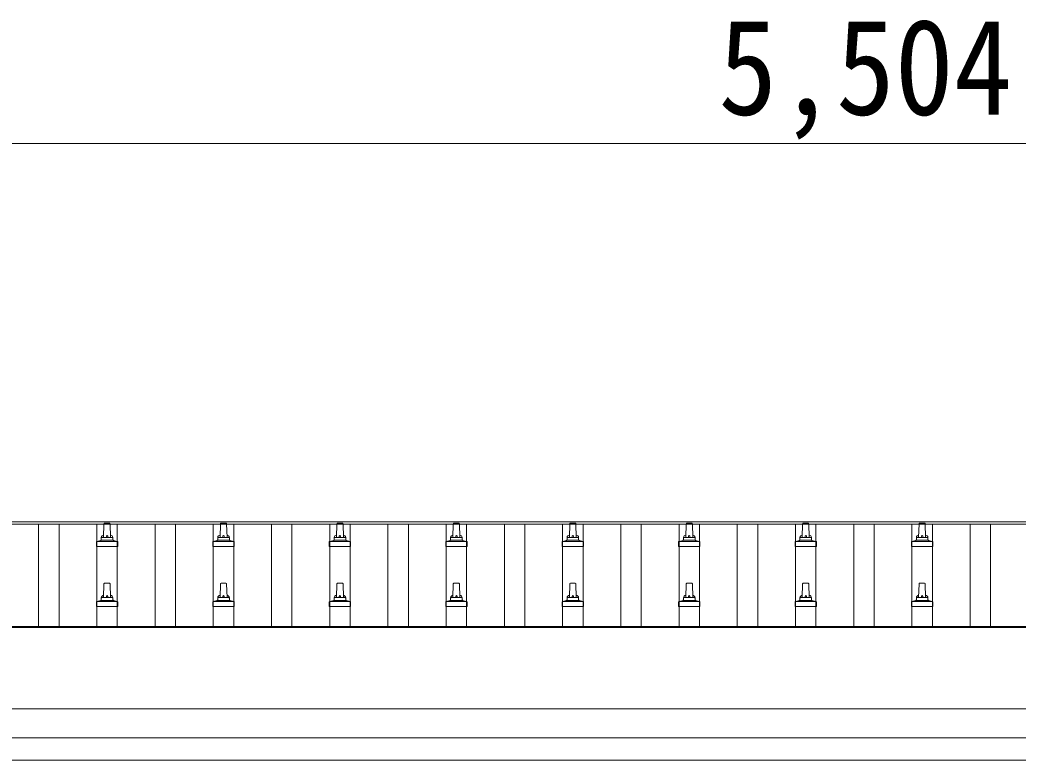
# Model space of a CAD drawing. Units: millimetres at full size, sheet at 1:50; details may follow other scales. Extents: x -14053 to 14053, y -9700 to 9700.
# Drawn here: x -7197 to -5483, y -1841 to -570 of the extents above; entities that cross this region are included whole.
import ezdxf
from ezdxf.enums import TextEntityAlignment as Align

# ---------------------------------------------------------------- set-up
doc = ezdxf.new("R2010")
doc.units = ezdxf.units.MM
doc.header["$LTSCALE"] = 50
for name, color, linetype, lineweight in [('0-2_TEXT1', 4, 'Continuous', 9), ('0-5_ELV2', 5, 'Continuous', 5), ('0-8_TABLE1', 6, 'Continuous', 9)]:
    doc.layers.add(name, color=color, linetype=linetype, lineweight=lineweight)
doc.styles.add('ＭＳ ゴシック', font='')
doc.styles.get('ＭＳ ゴシック').set_extended_font_data('MS Gothic')

msp = doc.modelspace()

# ---------------------------------------------------------------- linework, layer by layer
at = {"layer": '0-2_TEXT1'}
for p, q in [((-8470.7, -1432.16), (-3024.7, -1432.16)), ((-8470.7, -1435.75), (-3024.7, -1435.75)), ((-8468.7, -1611.77), (-3026.7, -1611.77)), ((-8468.7, -1613.66), (-3026.7, -1613.66)), ((-3026.7, -1753.55), (-8468.7, -1753.55)), ((-8468.7, -1803.37), (-3026.7, -1803.37)), ((-8447.7, -1841.27), (-3151.7, -1841.27))]:
    msp.add_line(p, q, dxfattribs=at)
at = {"layer": '0-5_ELV2', "color": 4, "lineweight": 9}
for p, q in [((-7165.2, -1611.77), (-7165.2, -1435.75)), ((-7130.2, -1611.77), (-7130.2, -1435.75)), ((-7065.2, -1611.77), (-7065.2, -1435.75)), ((-7030.2, -1611.77), (-7030.2, -1435.75)), ((-6965.2, -1611.77), (-6965.2, -1435.75)), ((-6930.2, -1611.77), (-6930.2, -1435.75)), ((-6865.2, -1611.77), (-6865.2, -1435.75)), ((-6830.2, -1611.77), (-6830.2, -1435.75)), ((-6765.2, -1611.77), (-6765.2, -1435.75)), ((-6730.2, -1611.77), (-6730.2, -1435.75)), ((-6665.2, -1611.77), (-6665.2, -1435.75)), ((-6630.2, -1611.77), (-6630.2, -1435.75)), ((-6565.2, -1611.77), (-6565.2, -1435.75)), ((-6530.2, -1611.77), (-6530.2, -1435.75)), ((-6465.2, -1611.77), (-6465.2, -1435.75)), ((-6430.2, -1611.77), (-6430.2, -1435.75)), ((-6365.2, -1611.77), (-6365.2, -1435.75)), ((-6330.2, -1611.77), (-6330.2, -1435.75)), ((-6265.2, -1611.77), (-6265.2, -1435.75)), ((-6230.2, -1611.77), (-6230.2, -1435.75)), ((-6165.2, -1611.77), (-6165.2, -1435.75)), ((-6130.2, -1611.77), (-6130.2, -1435.75)), ((-6065.2, -1611.77), (-6065.2, -1435.75)), ((-6030.2, -1611.77), (-6030.2, -1435.75)), ((-5965.2, -1611.77), (-5965.2, -1435.75)), ((-5930.2, -1611.77), (-5930.2, -1435.75)), ((-5865.2, -1611.77), (-5865.2, -1435.75)), ((-5830.2, -1611.77), (-5830.2, -1435.75)), ((-5765.2, -1611.77), (-5765.2, -1435.75)), ((-5730.2, -1611.77), (-5730.2, -1435.75)), ((-5665.2, -1611.77), (-5665.2, -1435.75)), ((-5630.2, -1611.77), (-5630.2, -1435.75)), ((-5565.2, -1611.77), (-5565.2, -1435.75)), ((-5530.2, -1611.77), (-5530.2, -1435.75))]:
    msp.add_line(p, q, dxfattribs=at)
at = {"layer": '0-5_ELV2'}
for p, q in [((-7053.7, -1458.68), (-7052.98, -1435.16)), ((-7051.98, -1434.18), (-7043.43, -1434.18)), ((-7042.43, -1435.16), (-7041.7, -1458.68)), ((-6853.7, -1458.68), (-6852.98, -1435.16)), ((-6851.98, -1434.18), (-6843.43, -1434.18)), ((-6842.43, -1435.16), (-6841.7, -1458.68)), ((-6653.7, -1458.68), (-6652.98, -1435.16)), ((-6651.98, -1434.18), (-6643.43, -1434.18)), ((-6642.43, -1435.16), (-6641.7, -1458.68)), ((-6453.7, -1458.68), (-6452.98, -1435.16)), ((-6451.98, -1434.18), (-6443.43, -1434.18)), ((-6442.43, -1435.16), (-6441.7, -1458.68)), ((-6253.7, -1458.68), (-6252.98, -1435.16)), ((-6251.98, -1434.18), (-6243.43, -1434.18)), ((-6242.43, -1435.16), (-6241.7, -1458.68)), ((-6053.7, -1458.68), (-6052.98, -1435.16)), ((-6051.98, -1434.18), (-6043.43, -1434.18)), ((-6042.43, -1435.16), (-6041.7, -1458.68)), ((-5853.7, -1458.68), (-5852.98, -1435.16)), ((-5851.98, -1434.18), (-5843.43, -1434.18)), ((-5842.43, -1435.16), (-5841.7, -1458.68)), ((-5653.7, -1458.68), (-5652.98, -1435.16)), ((-5651.98, -1434.18), (-5643.43, -1434.18)), ((-5642.43, -1435.16), (-5641.7, -1458.68)), ((-7065.95, -1474.18), (-7065.95, -1466.47)), ((-7029.45, -1474.18), (-7065.95, -1474.18)), ((-7065.57, -1465.68), (-7029.84, -1465.68)), ((-7065.19, -1465.49), (-7058.47, -1463.87)), ((-7058.09, -1463.68), (-7037.32, -1463.68)), ((-7057.7, -1462.89), (-7057.7, -1458.68)), ((-7056.7, -1458.68), (-7038.7, -1458.68)), ((-7037.7, -1462.89), (-7037.7, -1458.68)), ((-7030.22, -1465.49), (-7036.94, -1463.87)), ((-7029.45, -1474.18), (-7029.45, -1466.47)), ((-6865.95, -1474.18), (-6865.95, -1466.47)), ((-6829.45, -1474.18), (-6865.95, -1474.18)), ((-6865.57, -1465.68), (-6829.84, -1465.68)), ((-6865.19, -1465.49), (-6858.47, -1463.87)), ((-6858.09, -1463.68), (-6837.32, -1463.68)), ((-6857.7, -1462.89), (-6857.7, -1458.68)), ((-6856.7, -1458.68), (-6838.7, -1458.68)), ((-6837.7, -1462.89), (-6837.7, -1458.68)), ((-6830.22, -1465.49), (-6836.94, -1463.87)), ((-6829.45, -1474.18), (-6829.45, -1466.47)), ((-6665.95, -1474.18), (-6665.95, -1466.47)), ((-6629.45, -1474.18), (-6665.95, -1474.18)), ((-6665.57, -1465.68), (-6629.84, -1465.68)), ((-6665.19, -1465.49), (-6658.47, -1463.87)), ((-6658.09, -1463.68), (-6637.32, -1463.68)), ((-6657.7, -1462.89), (-6657.7, -1458.68)), ((-6656.7, -1458.68), (-6638.7, -1458.68)), ((-6637.7, -1462.89), (-6637.7, -1458.68)), ((-6630.22, -1465.49), (-6636.94, -1463.87)), ((-6629.45, -1474.18), (-6629.45, -1466.47)), ((-6465.95, -1474.18), (-6465.95, -1466.47)), ((-6429.45, -1474.18), (-6465.95, -1474.18)), ((-6465.57, -1465.68), (-6429.84, -1465.68)), ((-6465.19, -1465.49), (-6458.47, -1463.87)), ((-6458.09, -1463.68), (-6437.32, -1463.68)), ((-6457.7, -1462.89), (-6457.7, -1458.68)), ((-6456.7, -1458.68), (-6438.7, -1458.68)), ((-6437.7, -1462.89), (-6437.7, -1458.68)), ((-6430.22, -1465.49), (-6436.94, -1463.87)), ((-6429.45, -1474.18), (-6429.45, -1466.47)), ((-6265.95, -1474.18), (-6265.95, -1466.47)), ((-6229.45, -1474.18), (-6265.95, -1474.18)), ((-6265.57, -1465.68), (-6229.84, -1465.68)), ((-6265.19, -1465.49), (-6258.47, -1463.87)), ((-6258.09, -1463.68), (-6237.32, -1463.68)), ((-6257.7, -1462.89), (-6257.7, -1458.68)), ((-6256.7, -1458.68), (-6238.7, -1458.68)), ((-6237.7, -1462.89), (-6237.7, -1458.68)), ((-6230.22, -1465.49), (-6236.94, -1463.87)), ((-6229.45, -1474.18), (-6229.45, -1466.47)), ((-6065.95, -1474.18), (-6065.95, -1466.47)), ((-6029.45, -1474.18), (-6065.95, -1474.18)), ((-6065.57, -1465.68), (-6029.84, -1465.68)), ((-6065.19, -1465.49), (-6058.47, -1463.87)), ((-6058.09, -1463.68), (-6037.32, -1463.68)), ((-6057.7, -1462.89), (-6057.7, -1458.68)), ((-6056.7, -1458.68), (-6038.7, -1458.68)), ((-6037.7, -1462.89), (-6037.7, -1458.68)), ((-6030.22, -1465.49), (-6036.94, -1463.87)), ((-6029.45, -1474.18), (-6029.45, -1466.47)), ((-5865.95, -1474.18), (-5865.95, -1466.47)), ((-5829.45, -1474.18), (-5865.95, -1474.18)), ((-5865.57, -1465.68), (-5829.84, -1465.68)), ((-5865.19, -1465.49), (-5858.47, -1463.87)), ((-5858.09, -1463.68), (-5837.32, -1463.68)), ((-5857.7, -1462.89), (-5857.7, -1458.68)), ((-5856.7, -1458.68), (-5838.7, -1458.68)), ((-5837.7, -1462.89), (-5837.7, -1458.68)), ((-5830.22, -1465.49), (-5836.94, -1463.87)), ((-5829.45, -1474.18), (-5829.45, -1466.47)), ((-5665.95, -1474.18), (-5665.95, -1466.47)), ((-5629.45, -1474.18), (-5665.95, -1474.18)), ((-5665.57, -1465.68), (-5629.84, -1465.68)), ((-5665.19, -1465.49), (-5658.47, -1463.87)), ((-5658.09, -1463.68), (-5637.32, -1463.68)), ((-5657.7, -1462.89), (-5657.7, -1458.68)), ((-5656.7, -1458.68), (-5638.7, -1458.68)), ((-5637.7, -1462.89), (-5637.7, -1458.68)), ((-5630.22, -1465.49), (-5636.94, -1463.87)), ((-5629.45, -1474.18), (-5629.45, -1466.47)), ((-7053.7, -1562.01), (-7052.98, -1538.49)), ((-7051.98, -1537.51), (-7043.43, -1537.51)), ((-7042.43, -1538.49), (-7041.7, -1562.01)), ((-6853.7, -1562.01), (-6852.98, -1538.49)), ((-6851.98, -1537.51), (-6843.43, -1537.51)), ((-6842.43, -1538.49), (-6841.7, -1562.01)), ((-6653.7, -1562.01), (-6652.98, -1538.49)), ((-6651.98, -1537.51), (-6643.43, -1537.51)), ((-6642.43, -1538.49), (-6641.7, -1562.01)), ((-6453.7, -1562.01), (-6452.98, -1538.49)), ((-6451.98, -1537.51), (-6443.43, -1537.51)), ((-6442.43, -1538.49), (-6441.7, -1562.01)), ((-6253.7, -1562.01), (-6252.98, -1538.49)), ((-6251.98, -1537.51), (-6243.43, -1537.51)), ((-6242.43, -1538.49), (-6241.7, -1562.01)), ((-6053.7, -1562.01), (-6052.98, -1538.49)), ((-6051.98, -1537.51), (-6043.43, -1537.51)), ((-6042.43, -1538.49), (-6041.7, -1562.01)), ((-5853.7, -1562.01), (-5852.98, -1538.49)), ((-5851.98, -1537.51), (-5843.43, -1537.51)), ((-5842.43, -1538.49), (-5841.7, -1562.01)), ((-5653.7, -1562.01), (-5652.98, -1538.49)), ((-5651.98, -1537.51), (-5643.43, -1537.51)), ((-5642.43, -1538.49), (-5641.7, -1562.01)), ((-7065.95, -1577.51), (-7065.95, -1569.8)), ((-7065.57, -1569.01), (-7029.84, -1569.01)), ((-7065.19, -1568.83), (-7058.47, -1567.2)), ((-7058.09, -1567.01), (-7037.32, -1567.01)), ((-7057.7, -1566.23), (-7057.7, -1562.01)), ((-7056.7, -1562.01), (-7038.7, -1562.01)), ((-7037.7, -1566.23), (-7037.7, -1562.01)), ((-7030.22, -1568.83), (-7036.94, -1567.2)), ((-7029.45, -1577.51), (-7029.45, -1569.8)), ((-6865.95, -1577.51), (-6865.95, -1569.8)), ((-6865.57, -1569.01), (-6829.84, -1569.01)), ((-6865.19, -1568.83), (-6858.47, -1567.2)), ((-6858.09, -1567.01), (-6837.32, -1567.01)), ((-6857.7, -1566.23), (-6857.7, -1562.01)), ((-6856.7, -1562.01), (-6838.7, -1562.01)), ((-6837.7, -1566.23), (-6837.7, -1562.01)), ((-6830.22, -1568.83), (-6836.94, -1567.2)), ((-6829.45, -1577.51), (-6829.45, -1569.8)), ((-6665.95, -1577.51), (-6665.95, -1569.8)), ((-6665.57, -1569.01), (-6629.84, -1569.01)), ((-6665.19, -1568.83), (-6658.47, -1567.2)), ((-6658.09, -1567.01), (-6637.32, -1567.01)), ((-6657.7, -1566.23), (-6657.7, -1562.01)), ((-6656.7, -1562.01), (-6638.7, -1562.01)), ((-6637.7, -1566.23), (-6637.7, -1562.01)), ((-6630.22, -1568.83), (-6636.94, -1567.2)), ((-6629.45, -1577.51), (-6629.45, -1569.8)), ((-6465.95, -1577.51), (-6465.95, -1569.8)), ((-6465.57, -1569.01), (-6429.84, -1569.01)), ((-6465.19, -1568.83), (-6458.47, -1567.2)), ((-6458.09, -1567.01), (-6437.32, -1567.01)), ((-6457.7, -1566.23), (-6457.7, -1562.01)), ((-6456.7, -1562.01), (-6438.7, -1562.01)), ((-6437.7, -1566.23), (-6437.7, -1562.01)), ((-6430.22, -1568.83), (-6436.94, -1567.2)), ((-6429.45, -1577.51), (-6429.45, -1569.8)), ((-6265.95, -1577.51), (-6265.95, -1569.8)), ((-6265.57, -1569.01), (-6229.84, -1569.01)), ((-6265.19, -1568.83), (-6258.47, -1567.2)), ((-6258.09, -1567.01), (-6237.32, -1567.01)), ((-6257.7, -1566.23), (-6257.7, -1562.01)), ((-6256.7, -1562.01), (-6238.7, -1562.01)), ((-6237.7, -1566.23), (-6237.7, -1562.01)), ((-6230.22, -1568.83), (-6236.94, -1567.2)), ((-6229.45, -1577.51), (-6229.45, -1569.8)), ((-6065.95, -1577.51), (-6065.95, -1569.8)), ((-6065.57, -1569.01), (-6029.84, -1569.01)), ((-6065.19, -1568.83), (-6058.47, -1567.2)), ((-6058.09, -1567.01), (-6037.32, -1567.01)), ((-6057.7, -1566.23), (-6057.7, -1562.01)), ((-6056.7, -1562.01), (-6038.7, -1562.01)), ((-6037.7, -1566.23), (-6037.7, -1562.01)), ((-6030.22, -1568.83), (-6036.94, -1567.2)), ((-6029.45, -1577.51), (-6029.45, -1569.8)), ((-5865.95, -1577.51), (-5865.95, -1569.8)), ((-5865.57, -1569.01), (-5829.84, -1569.01)), ((-5865.19, -1568.83), (-5858.47, -1567.2)), ((-5858.09, -1567.01), (-5837.32, -1567.01)), ((-5857.7, -1566.23), (-5857.7, -1562.01)), ((-5856.7, -1562.01), (-5838.7, -1562.01)), ((-5837.7, -1566.23), (-5837.7, -1562.01)), ((-5830.22, -1568.83), (-5836.94, -1567.2)), ((-5829.45, -1577.51), (-5829.45, -1569.8)), ((-5665.95, -1577.51), (-5665.95, -1569.8)), ((-5665.57, -1569.01), (-5629.84, -1569.01)), ((-5665.19, -1568.83), (-5658.47, -1567.2)), ((-5658.09, -1567.01), (-5637.32, -1567.01)), ((-5657.7, -1566.23), (-5657.7, -1562.01)), ((-5656.7, -1562.01), (-5638.7, -1562.01)), ((-5637.7, -1566.23), (-5637.7, -1562.01)), ((-5630.22, -1568.83), (-5636.94, -1567.2)), ((-5629.45, -1577.51), (-5629.45, -1569.8)), ((-7029.45, -1577.51), (-7065.95, -1577.51)), ((-6829.45, -1577.51), (-6865.95, -1577.51)), ((-6629.45, -1577.51), (-6665.95, -1577.51)), ((-6429.45, -1577.51), (-6465.95, -1577.51)), ((-6229.45, -1577.51), (-6265.95, -1577.51)), ((-6029.45, -1577.51), (-6065.95, -1577.51)), ((-5829.45, -1577.51), (-5865.95, -1577.51)), ((-5629.45, -1577.51), (-5665.95, -1577.51))]:
    msp.add_line(p, q, dxfattribs=at)
for centre, radius, start, end in [((-7051.98, -1435.18), 1, 90, 178.60509), ((-7043.43, -1435.18), 1, 1.39491, 90), ((-6851.98, -1435.18), 1, 90, 178.60509), ((-6843.43, -1435.18), 1, 1.39491, 90), ((-6651.98, -1435.18), 1, 90, 178.60509), ((-6643.43, -1435.18), 1, 1.39491, 90), ((-6451.98, -1435.18), 1, 90, 178.60509), ((-6443.43, -1435.18), 1, 1.39491, 90), ((-6251.98, -1435.18), 1, 90, 178.60509), ((-6243.43, -1435.18), 1, 1.39491, 90), ((-6051.98, -1435.18), 1, 90, 178.60509), ((-6043.43, -1435.18), 1, 1.39491, 90), ((-5851.98, -1435.18), 1, 90, 178.60509), ((-5843.43, -1435.18), 1, 1.39491, 90), ((-5651.98, -1435.18), 1, 90, 178.60509), ((-5643.43, -1435.18), 1, 1.39491, 90), ((-7053.62, -1459.31), 4.13, 90, 171.17633), ((-7044.37, -1458.68), 4.83, 133.60282, 180), ((-7051.04, -1458.68), 4.83, 0, 46.39718), ((-7041.79, -1459.31), 4.13, 8.82367, 90), ((-6853.62, -1459.31), 4.13, 90, 171.17633), ((-6844.37, -1458.68), 4.83, 133.60282, 180), ((-6851.04, -1458.68), 4.83, 0, 46.39718), ((-6841.79, -1459.31), 4.13, 8.82367, 90), ((-6653.62, -1459.31), 4.13, 90, 171.17633), ((-6644.37, -1458.68), 4.83, 133.60282, 180), ((-6651.04, -1458.68), 4.83, 0, 46.39718), ((-6641.79, -1459.31), 4.13, 8.82367, 90), ((-6453.62, -1459.31), 4.13, 90, 171.17633), ((-6444.37, -1458.68), 4.83, 133.60282, 180), ((-6451.04, -1458.68), 4.83, 0, 46.39718), ((-6441.79, -1459.31), 4.13, 8.82367, 90), ((-6253.62, -1459.31), 4.13, 90, 171.17633), ((-6244.37, -1458.68), 4.83, 133.60282, 180), ((-6251.04, -1458.68), 4.83, 0, 46.39718), ((-6241.79, -1459.31), 4.13, 8.82367, 90), ((-6053.62, -1459.31), 4.13, 90, 171.17633), ((-6044.37, -1458.68), 4.83, 133.60282, 180), ((-6051.04, -1458.68), 4.83, 0, 46.39718), ((-6041.79, -1459.31), 4.13, 8.82367, 90), ((-5853.62, -1459.31), 4.13, 90, 171.17633), ((-5844.37, -1458.68), 4.83, 133.60282, 180), ((-5851.04, -1458.68), 4.83, 0, 46.39718), ((-5841.79, -1459.31), 4.13, 8.82367, 90), ((-5653.62, -1459.31), 4.13, 90, 171.17633), ((-5644.37, -1458.68), 4.83, 133.60282, 180), ((-5651.04, -1458.68), 4.83, 0, 46.39718), ((-5641.79, -1459.31), 4.13, 8.82367, 90), ((-7064.95, -1466.47), 1, 103.62699, 180), ((-7058.7, -1462.89), 1, 283.62699, 0), ((-7056.7, -1459.68), 1, 90, 180), ((-7038.7, -1459.68), 1, 0, 90), ((-7036.7, -1462.89), 1, 180, 256.37301), ((-7030.45, -1466.47), 1, 0, 76.37301), ((-6864.95, -1466.47), 1, 103.62699, 180), ((-6858.7, -1462.89), 1, 283.62699, 0), ((-6856.7, -1459.68), 1, 90, 180), ((-6838.7, -1459.68), 1, 0, 90), ((-6836.7, -1462.89), 1, 180, 256.37301), ((-6830.45, -1466.47), 1, 0, 76.37301), ((-6664.95, -1466.47), 1, 103.62699, 180), ((-6658.7, -1462.89), 1, 283.62699, 0), ((-6656.7, -1459.68), 1, 90, 180), ((-6638.7, -1459.68), 1, 0, 90), ((-6636.7, -1462.89), 1, 180, 256.37301), ((-6630.45, -1466.47), 1, 0, 76.37301), ((-6464.95, -1466.47), 1, 103.62699, 180), ((-6458.7, -1462.89), 1, 283.62699, 0), ((-6456.7, -1459.68), 1, 90, 180), ((-6438.7, -1459.68), 1, 0, 90), ((-6436.7, -1462.89), 1, 180, 256.37301), ((-6430.45, -1466.47), 1, 0, 76.37301), ((-6264.95, -1466.47), 1, 103.62699, 180), ((-6258.7, -1462.89), 1, 283.62699, 0), ((-6256.7, -1459.68), 1, 90, 180), ((-6238.7, -1459.68), 1, 0, 90), ((-6236.7, -1462.89), 1, 180, 256.37301), ((-6230.45, -1466.47), 1, 0, 76.37301), ((-6064.95, -1466.47), 1, 103.62699, 180), ((-6058.7, -1462.89), 1, 283.62699, 0), ((-6056.7, -1459.68), 1, 90, 180), ((-6038.7, -1459.68), 1, 0, 90), ((-6036.7, -1462.89), 1, 180, 256.37301), ((-6030.45, -1466.47), 1, 0, 76.37301), ((-5864.95, -1466.47), 1, 103.62699, 180), ((-5858.7, -1462.89), 1, 283.62699, 0), ((-5856.7, -1459.68), 1, 90, 180), ((-5838.7, -1459.68), 1, 0, 90), ((-5836.7, -1462.89), 1, 180, 256.37301), ((-5830.45, -1466.47), 1, 0, 76.37301), ((-5664.95, -1466.47), 1, 103.62699, 180), ((-5658.7, -1462.89), 1, 283.62699, 0), ((-5656.7, -1459.68), 1, 90, 180), ((-5638.7, -1459.68), 1, 0, 90), ((-5636.7, -1462.89), 1, 180, 256.37301), ((-5630.45, -1466.47), 1, 0, 76.37301), ((-7051.98, -1538.51), 1, 90, 178.60509), ((-7043.43, -1538.51), 1, 1.39491, 90), ((-6851.98, -1538.51), 1, 90, 178.60509), ((-6843.43, -1538.51), 1, 1.39491, 90), ((-6651.98, -1538.51), 1, 90, 178.60509), ((-6643.43, -1538.51), 1, 1.39491, 90), ((-6451.98, -1538.51), 1, 90, 178.60509), ((-6443.43, -1538.51), 1, 1.39491, 90), ((-6251.98, -1538.51), 1, 90, 178.60509), ((-6243.43, -1538.51), 1, 1.39491, 90), ((-6051.98, -1538.51), 1, 90, 178.60509), ((-6043.43, -1538.51), 1, 1.39491, 90), ((-5851.98, -1538.51), 1, 90, 178.60509), ((-5843.43, -1538.51), 1, 1.39491, 90), ((-5651.98, -1538.51), 1, 90, 178.60509), ((-5643.43, -1538.51), 1, 1.39491, 90), ((-7053.62, -1562.65), 4.13, 90, 171.17633), ((-7044.37, -1562.01), 4.83, 133.60282, 180), ((-7051.04, -1562.01), 4.83, 0, 46.39718), ((-7041.79, -1562.65), 4.13, 8.82367, 90), ((-6853.62, -1562.65), 4.13, 90, 171.17633), ((-6844.37, -1562.01), 4.83, 133.60282, 180), ((-6851.04, -1562.01), 4.83, 0, 46.39718), ((-6841.79, -1562.65), 4.13, 8.82367, 90), ((-6653.62, -1562.65), 4.13, 90, 171.17633), ((-6644.37, -1562.01), 4.83, 133.60282, 180), ((-6651.04, -1562.01), 4.83, 0, 46.39718), ((-6641.79, -1562.65), 4.13, 8.82367, 90), ((-6453.62, -1562.65), 4.13, 90, 171.17633), ((-6444.37, -1562.01), 4.83, 133.60282, 180), ((-6451.04, -1562.01), 4.83, 0, 46.39718), ((-6441.79, -1562.65), 4.13, 8.82367, 90), ((-6253.62, -1562.65), 4.13, 90, 171.17633), ((-6244.37, -1562.01), 4.83, 133.60282, 180), ((-6251.04, -1562.01), 4.83, 0, 46.39718), ((-6241.79, -1562.65), 4.13, 8.82367, 90), ((-6053.62, -1562.65), 4.13, 90, 171.17633), ((-6044.37, -1562.01), 4.83, 133.60282, 180), ((-6051.04, -1562.01), 4.83, 0, 46.39718), ((-6041.79, -1562.65), 4.13, 8.82367, 90), ((-5853.62, -1562.65), 4.13, 90, 171.17633), ((-5844.37, -1562.01), 4.83, 133.60282, 180), ((-5851.04, -1562.01), 4.83, 0, 46.39718), ((-5841.79, -1562.65), 4.13, 8.82367, 90), ((-5653.62, -1562.65), 4.13, 90, 171.17633), ((-5644.37, -1562.01), 4.83, 133.60282, 180), ((-5651.04, -1562.01), 4.83, 0, 46.39718), ((-5641.79, -1562.65), 4.13, 8.82367, 90), ((-7064.95, -1569.8), 1, 103.62699, 180), ((-7058.7, -1566.23), 1, 283.62699, 0), ((-7056.7, -1563.01), 1, 90, 180), ((-7038.7, -1563.01), 1, 0, 90), ((-7036.7, -1566.23), 1, 180, 256.37301), ((-7030.45, -1569.8), 1, 0, 76.37301), ((-6864.95, -1569.8), 1, 103.62699, 180), ((-6858.7, -1566.23), 1, 283.62699, 0), ((-6856.7, -1563.01), 1, 90, 180), ((-6838.7, -1563.01), 1, 0, 90), ((-6836.7, -1566.23), 1, 180, 256.37301), ((-6830.45, -1569.8), 1, 0, 76.37301), ((-6664.95, -1569.8), 1, 103.62699, 180), ((-6658.7, -1566.23), 1, 283.62699, 0), ((-6656.7, -1563.01), 1, 90, 180), ((-6638.7, -1563.01), 1, 0, 90), ((-6636.7, -1566.23), 1, 180, 256.37301), ((-6630.45, -1569.8), 1, 0, 76.37301), ((-6464.95, -1569.8), 1, 103.62699, 180), ((-6458.7, -1566.23), 1, 283.62699, 0), ((-6456.7, -1563.01), 1, 90, 180), ((-6438.7, -1563.01), 1, 0, 90), ((-6436.7, -1566.23), 1, 180, 256.37301), ((-6430.45, -1569.8), 1, 0, 76.37301), ((-6264.95, -1569.8), 1, 103.62699, 180), ((-6258.7, -1566.23), 1, 283.62699, 0), ((-6256.7, -1563.01), 1, 90, 180), ((-6238.7, -1563.01), 1, 0, 90), ((-6236.7, -1566.23), 1, 180, 256.37301), ((-6230.45, -1569.8), 1, 0, 76.37301), ((-6064.95, -1569.8), 1, 103.62699, 180), ((-6058.7, -1566.23), 1, 283.62699, 0), ((-6056.7, -1563.01), 1, 90, 180), ((-6038.7, -1563.01), 1, 0, 90), ((-6036.7, -1566.23), 1, 180, 256.37301), ((-6030.45, -1569.8), 1, 0, 76.37301), ((-5864.95, -1569.8), 1, 103.62699, 180), ((-5858.7, -1566.23), 1, 283.62699, 0), ((-5856.7, -1563.01), 1, 90, 180), ((-5838.7, -1563.01), 1, 0, 90), ((-5836.7, -1566.23), 1, 180, 256.37301), ((-5830.45, -1569.8), 1, 0, 76.37301), ((-5664.95, -1569.8), 1, 103.62699, 180), ((-5658.7, -1566.23), 1, 283.62699, 0), ((-5656.7, -1563.01), 1, 90, 180), ((-5638.7, -1563.01), 1, 0, 90), ((-5636.7, -1566.23), 1, 180, 256.37301), ((-5630.45, -1569.8), 1, 0, 76.37301)]:
    msp.add_arc(centre, radius, start, end, dxfattribs=at)
at = {"layer": '0-8_TABLE1'}
msp.add_line((-2995.7, -782.16), (-8499.7, -782.16), dxfattribs=at)

# ---------------------------------------------------------------- texts
at = {"layer": '0-8_TABLE1', "color": 7, "style": 'ＭＳ ゴシック', "width": 0.9}
msp.add_text('5,504', height=165, dxfattribs=at).set_placement((-5997.7, -782.16), align=Align.BOTTOM_LEFT)

doc.saveas('drawing.dxf')
